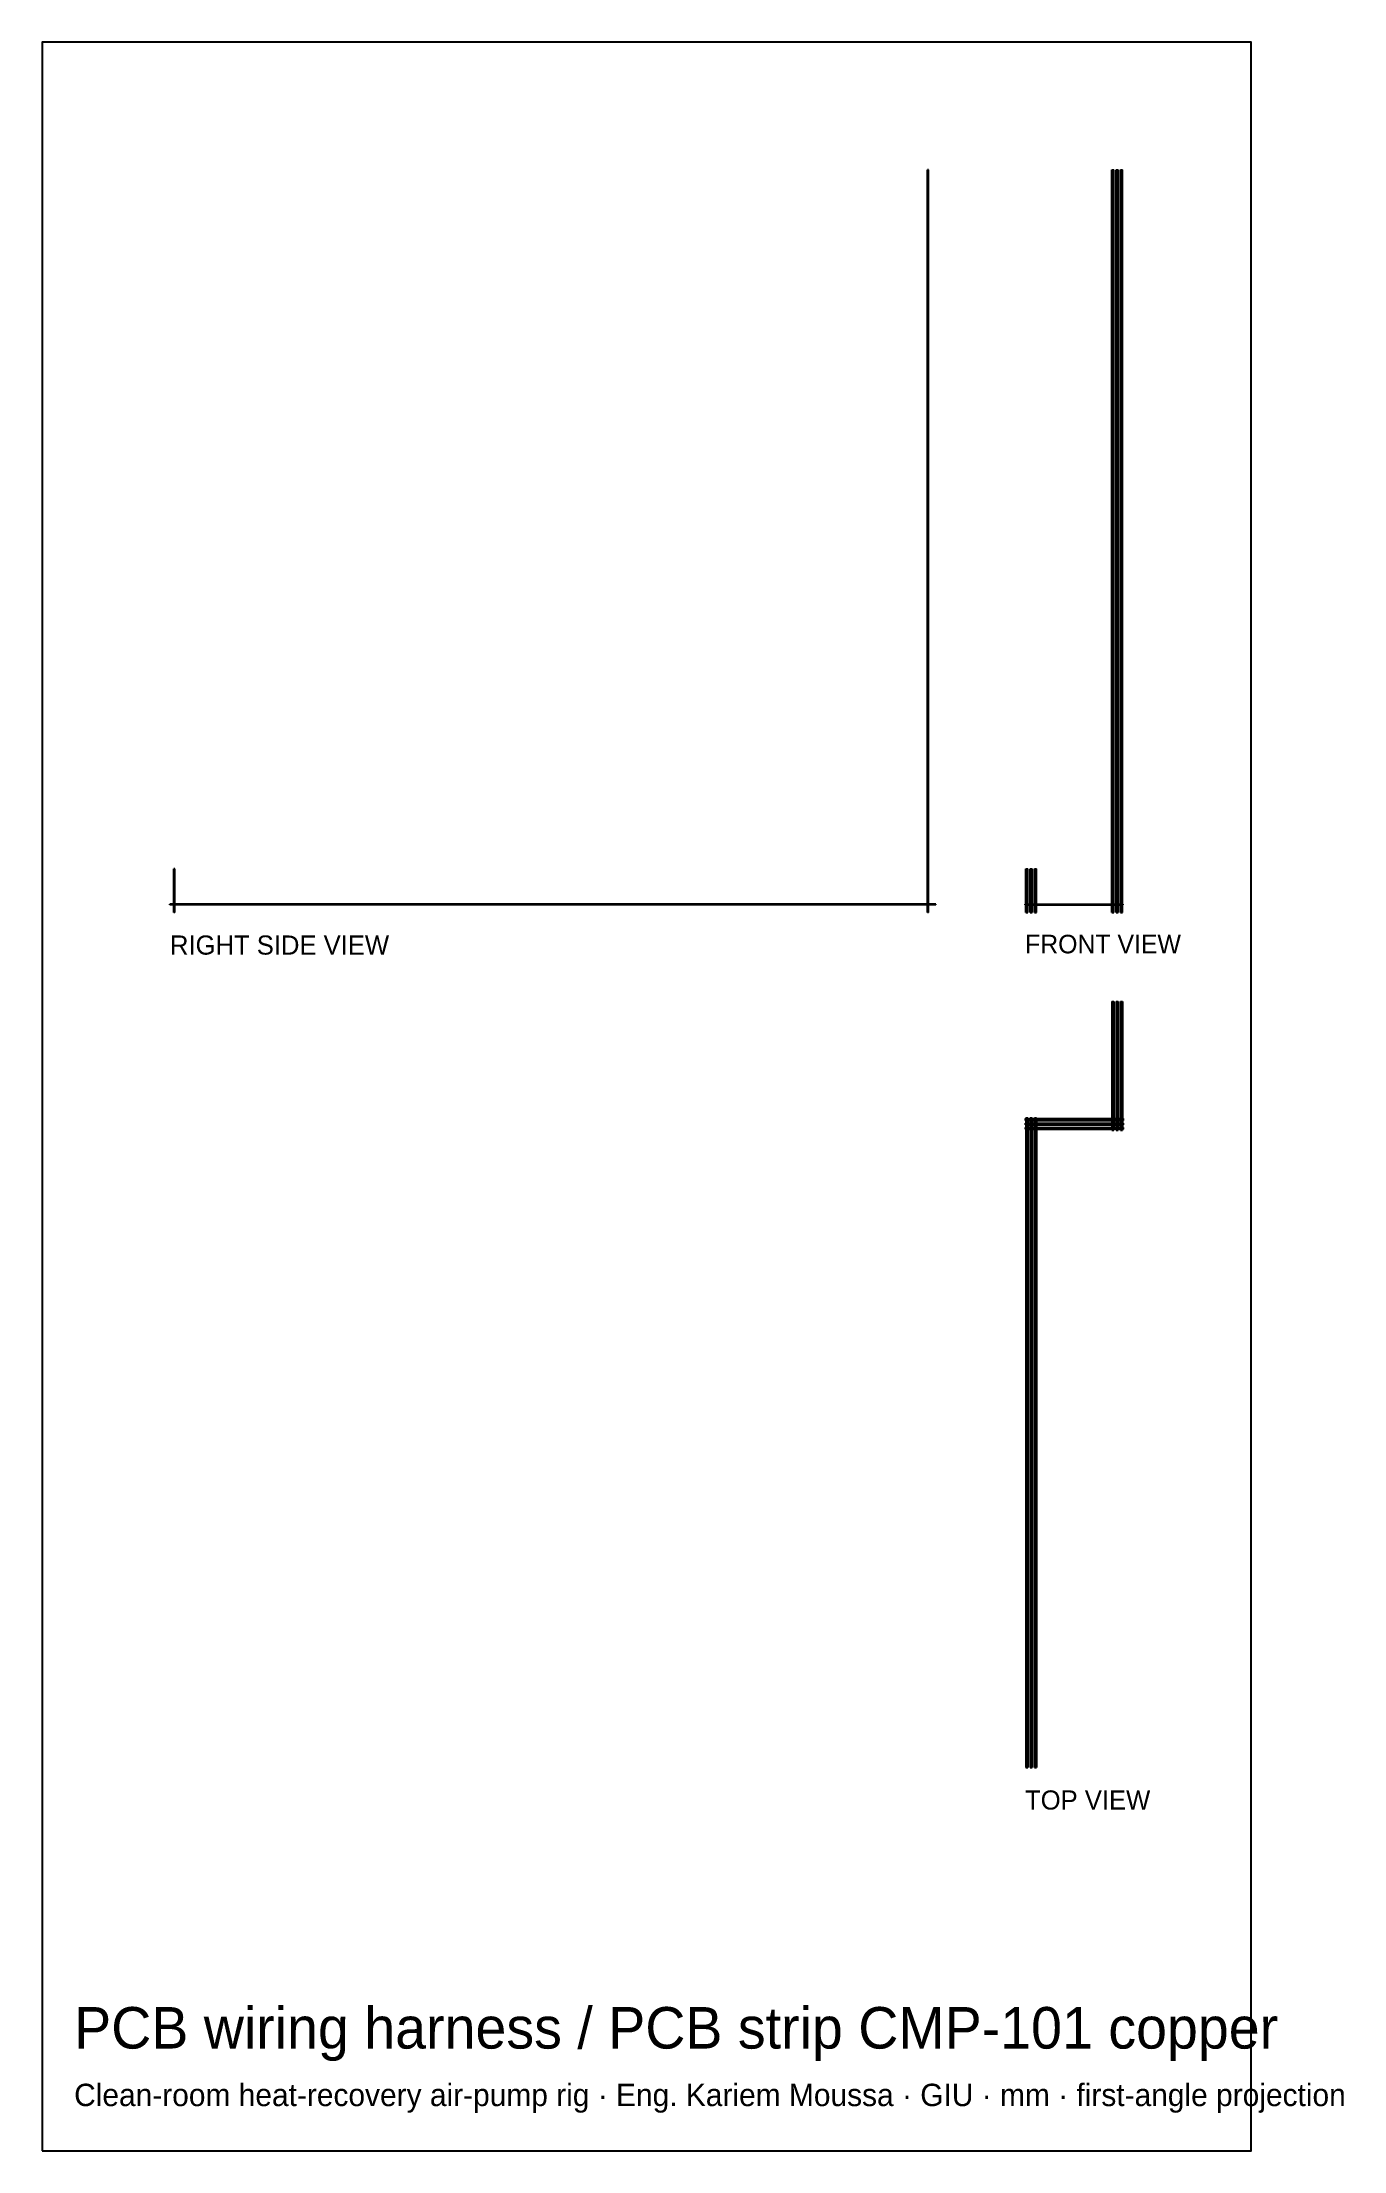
# Model space of a CAD drawing. Header units: millimetres. Extents: x -637 to -161, y -448 to 323.
import ezdxf

# ---------------------------------------------------------------- set-up
doc = ezdxf.new("R2010")
doc.units = ezdxf.units.MM
for name, color, linetype in [('BORDER', 7, 'Continuous'), ('HIDDEN', 8, 'Continuous'), ('TEXT', 5, 'Continuous'), ('VISIBLE', 7, 'Continuous')]:
    doc.layers.add(name, color=color, linetype=linetype)

msp = doc.modelspace()

# ---------------------------------------------------------------- linework, layer by layer
at = {"layer": 'BORDER'}
msp.add_lwpolyline([(-637.1522, -447.9814), (-195.2254, -447.9814), (-195.2254, 322.9746), (-637.1522, 322.9746)], close=True, dxfattribs=at)
at = {"layer": 'HIDDEN'}
for points in [[(-313.1776, 276.25), (-313.5276, 276.25)], [(-313.5276, 4.77), (-313.5276, 276.25)], [(-313.1776, 276.25), (-313.5276, 276.25)], [(-313.5276, 4.77), (-313.5276, 276.25)], [(-313.1776, 276.25), (-313.5276, 276.25)], [(-313.5276, 4.77), (-313.5276, 276.25)], [(-313.1776, 276.25), (-313.5276, 276.25)], [(-313.5276, 4.77), (-313.5276, 276.25)], [(-313.1776, 276.25), (-313.5276, 276.25)], [(-313.5276, 4.77), (-313.5276, 276.25)], [(-313.1776, 4.77), (-313.1776, 276.25)], [(-313.1776, 4.77), (-313.1776, 276.25)], [(-313.1776, 4.77), (-313.1776, 276.25)], [(-313.1776, 4.77), (-313.1776, 276.25)], [(-313.1776, 4.77), (-313.1776, 276.25)], [(-246.15, 276.25), (-245.45, 276.25)], [(-246.15, 4.77), (-246.15, 276.25)], [(-245.45, 4.77), (-245.45, 276.25)], [(-244.55, 276.25), (-243.85, 276.25)], [(-244.55, 4.77), (-244.55, 276.25)], [(-243.85, 4.77), (-243.85, 276.25)], [(-242.95, 276.25), (-242.25, 276.25)], [(-242.95, 4.77), (-242.95, 276.25)], [(-242.25, 4.77), (-242.25, 276.25)], [(-588.6776, 20.7), (-589.0276, 20.7)], [(-589.0276, 4.77), (-589.0276, 20.7)], [(-588.6776, 20.7), (-589.0276, 20.7)], [(-589.0276, 4.77), (-589.0276, 20.7)], [(-588.6776, 20.7), (-589.0276, 20.7)], [(-589.0276, 4.77), (-589.0276, 20.7)], [(-588.6776, 20.7), (-589.0276, 20.7)], [(-589.0276, 4.77), (-589.0276, 20.7)], [(-588.6776, 20.7), (-589.0276, 20.7)], [(-589.0276, 4.77), (-589.0276, 20.7)], [(-588.6776, 4.77), (-588.6776, 20.7)], [(-588.6776, 4.77), (-588.6776, 20.7)], [(-588.6776, 4.77), (-588.6776, 20.7)], [(-588.6776, 4.77), (-588.6776, 20.7)], [(-588.6776, 4.77), (-588.6776, 20.7)], [(-277.55, 20.7), (-276.85, 20.7)], [(-277.55, 4.77), (-277.55, 20.7)], [(-276.85, 4.77), (-276.85, 20.7)], [(-275.95, 20.7), (-275.25, 20.7)], [(-275.95, 4.77), (-275.95, 20.7)], [(-275.25, 4.77), (-275.25, 20.7)], [(-274.35, 20.7), (-273.65, 20.7)], [(-274.35, 4.77), (-274.35, 20.7)], [(-273.65, 4.77), (-273.65, 20.7)], [(-352.9276, 7.87), (-590.4276, 7.87)], [(-590.4276, 7.52), (-590.4276, 7.87)], [(-352.9276, 7.87), (-590.4276, 7.87)], [(-590.4276, 7.52), (-590.4276, 7.87)], [(-352.9276, 7.87), (-590.4276, 7.87)], [(-590.4276, 7.52), (-590.4276, 7.87)], [(-352.9276, 7.87), (-590.4276, 7.87)], [(-590.4276, 7.52), (-590.4276, 7.87)], [(-352.9276, 7.87), (-590.4276, 7.87)], [(-590.4276, 7.52), (-590.4276, 7.87)], [(-310.4276, 7.87), (-357.4276, 7.87)], [(-357.4276, 7.52), (-357.4276, 7.87)], [(-310.4276, 7.87), (-357.4276, 7.87)], [(-357.4276, 7.52), (-357.4276, 7.87)], [(-310.4276, 7.87), (-357.4276, 7.87)], [(-357.4276, 7.52), (-357.4276, 7.87)], [(-310.4276, 7.87), (-357.4276, 7.87)], [(-357.4276, 7.52), (-357.4276, 7.87)], [(-310.4276, 7.87), (-357.4276, 7.87)], [(-357.4276, 7.52), (-357.4276, 7.87)], [(-352.9276, 7.87), (-357.4276, 7.87)], [(-356.4276, 7.87), (-357.1276, 7.87)], [(-357.1276, 7.52), (-357.1276, 7.87)], [(-356.4276, 7.52), (-356.4276, 7.87)], [(-354.8276, 7.87), (-355.5276, 7.87)], [(-355.5276, 7.52), (-355.5276, 7.87)], [(-354.8276, 7.52), (-354.8276, 7.87)], [(-353.2276, 7.87), (-353.9276, 7.87)], [(-353.9276, 7.52), (-353.9276, 7.87)], [(-353.2276, 7.52), (-353.2276, 7.87)], [(-352.9276, 7.52), (-352.9276, 7.87)], [(-352.9276, 7.52), (-352.9276, 7.87)], [(-352.9276, 7.52), (-352.9276, 7.87)], [(-352.9276, 7.52), (-352.9276, 7.87)], [(-352.9276, 7.52), (-352.9276, 7.87)], [(-352.9276, 7.52), (-352.9276, 7.87)], [(-310.4276, 7.52), (-310.4276, 7.87)], [(-310.4276, 7.52), (-310.4276, 7.87)], [(-310.4276, 7.52), (-310.4276, 7.87)], [(-310.4276, 7.52), (-310.4276, 7.87)], [(-310.4276, 7.52), (-310.4276, 7.87)], [(-277.85, 7.87), (-241.95, 7.87)], [(-277.85, 7.87), (-241.95, 7.87)], [(-277.85, 7.52), (-277.85, 7.87)], [(-277.85, 7.52), (-277.85, 7.87)], [(-277.85, 7.87), (-241.95, 7.87)], [(-277.85, 7.87), (-241.95, 7.87)], [(-277.85, 7.52), (-277.85, 7.87)], [(-277.85, 7.52), (-277.85, 7.87)], [(-277.85, 7.87), (-241.95, 7.87)], [(-277.85, 7.52), (-277.85, 7.87)], [(-277.55, 7.87), (-276.85, 7.87)], [(-277.55, 7.87), (-276.85, 7.87)], [(-277.55, 7.52), (-277.55, 7.87)], [(-276.85, 7.52), (-276.85, 7.87)], [(-275.95, 7.87), (-275.25, 7.87)], [(-275.95, 7.87), (-275.25, 7.87)], [(-275.95, 7.52), (-275.95, 7.87)], [(-275.25, 7.52), (-275.25, 7.87)], [(-274.35, 7.87), (-273.65, 7.87)], [(-274.35, 7.87), (-273.65, 7.87)], [(-274.35, 7.52), (-274.35, 7.87)], [(-273.65, 7.52), (-273.65, 7.87)], [(-246.15, 7.52), (-246.15, 7.87)], [(-246.15, 7.87), (-245.45, 7.87)], [(-246.15, 7.52), (-246.15, 7.87)], [(-245.45, 7.52), (-245.45, 7.87)], [(-245.45, 7.52), (-245.45, 7.87)], [(-244.55, 7.52), (-244.55, 7.87)], [(-244.55, 7.87), (-243.85, 7.87)], [(-244.55, 7.52), (-244.55, 7.87)], [(-243.85, 7.52), (-243.85, 7.87)], [(-243.85, 7.52), (-243.85, 7.87)], [(-242.95, 7.52), (-242.95, 7.87)], [(-242.95, 7.87), (-242.25, 7.87)], [(-242.95, 7.52), (-242.95, 7.87)], [(-242.25, 7.52), (-242.25, 7.87)], [(-242.25, 7.52), (-242.25, 7.87)], [(-241.95, 7.52), (-241.95, 7.87)], [(-241.95, 7.52), (-241.95, 7.87)], [(-241.95, 7.52), (-241.95, 7.87)], [(-241.95, 7.52), (-241.95, 7.87)], [(-241.95, 7.52), (-241.95, 7.87)], [(-352.9276, 7.52), (-590.4276, 7.52)], [(-352.9276, 7.52), (-590.4276, 7.52)], [(-352.9276, 7.52), (-590.4276, 7.52)], [(-352.9276, 7.52), (-590.4276, 7.52)], [(-352.9276, 7.52), (-590.4276, 7.52)], [(-588.6776, 4.77), (-589.0276, 4.77)], [(-588.6776, 4.77), (-589.0276, 4.77)], [(-588.6776, 4.77), (-589.0276, 4.77)], [(-588.6776, 4.77), (-589.0276, 4.77)], [(-588.6776, 4.77), (-589.0276, 4.77)], [(-310.4276, 7.52), (-357.4276, 7.52)], [(-310.4276, 7.52), (-357.4276, 7.52)], [(-310.4276, 7.52), (-357.4276, 7.52)], [(-310.4276, 7.52), (-357.4276, 7.52)], [(-310.4276, 7.52), (-357.4276, 7.52)], [(-352.9276, 7.52), (-357.4276, 7.52)], [(-356.4276, 7.52), (-357.1276, 7.52)], [(-354.8276, 7.52), (-355.5276, 7.52)], [(-353.2276, 7.52), (-353.9276, 7.52)], [(-313.1776, 4.77), (-313.5276, 4.77)], [(-313.1776, 4.77), (-313.5276, 4.77)], [(-313.1776, 4.77), (-313.5276, 4.77)], [(-313.1776, 4.77), (-313.5276, 4.77)], [(-313.1776, 4.77), (-313.5276, 4.77)], [(-277.85, 7.52), (-241.95, 7.52)], [(-277.85, 7.52), (-241.95, 7.52)], [(-277.85, 7.52), (-241.95, 7.52)], [(-277.85, 7.52), (-241.95, 7.52)], [(-277.85, 7.52), (-241.95, 7.52)], [(-277.55, 7.52), (-276.85, 7.52)], [(-277.55, 7.52), (-276.85, 7.52)], [(-277.55, 4.77), (-276.85, 4.77)], [(-275.95, 7.52), (-275.25, 7.52)], [(-275.95, 7.52), (-275.25, 7.52)], [(-275.95, 4.77), (-275.25, 4.77)], [(-274.35, 7.52), (-273.65, 7.52)], [(-274.35, 7.52), (-273.65, 7.52)], [(-274.35, 4.77), (-273.65, 4.77)], [(-246.15, 7.52), (-245.45, 7.52)], [(-246.15, 4.77), (-245.45, 4.77)], [(-244.55, 7.52), (-243.85, 7.52)], [(-244.55, 4.77), (-243.85, 4.77)], [(-242.95, 7.52), (-242.25, 7.52)], [(-242.95, 4.77), (-242.25, 4.77)], [(-246.15, -27.8076), (-245.45, -27.8076)], [(-246.15, -27.8076), (-246.15, -74.8076)], [(-246.15, -30.5576), (-245.45, -30.5576)], [(-246.15, -30.5576), (-246.15, -30.9076)], [(-245.45, -27.8076), (-245.45, -74.8076)], [(-245.45, -30.5576), (-245.45, -30.9076)], [(-244.55, -27.8076), (-243.85, -27.8076)], [(-244.55, -27.8076), (-244.55, -74.8076)], [(-244.55, -30.5576), (-243.85, -30.5576)], [(-244.55, -30.5576), (-244.55, -30.9076)], [(-243.85, -27.8076), (-243.85, -74.8076)], [(-243.85, -30.5576), (-243.85, -30.9076)], [(-242.95, -27.8076), (-242.25, -27.8076)], [(-242.95, -27.8076), (-242.95, -74.8076)], [(-242.95, -30.5576), (-242.25, -30.5576)], [(-242.95, -30.5576), (-242.95, -30.9076)], [(-242.25, -27.8076), (-242.25, -74.8076)], [(-242.25, -30.5576), (-242.25, -30.9076)], [(-246.15, -30.9076), (-245.45, -30.9076)], [(-244.55, -30.9076), (-243.85, -30.9076)], [(-242.95, -30.9076), (-242.25, -30.9076)], [(-277.85, -70.6076), (-241.95, -70.6076)], [(-277.85, -70.6076), (-277.85, -71.3076)], [(-277.85, -71.3076), (-241.95, -71.3076)], [(-277.85, -72.2076), (-241.95, -72.2076)], [(-277.85, -72.2076), (-277.85, -72.9076)], [(-277.85, -72.9076), (-241.95, -72.9076)], [(-277.85, -73.8076), (-241.95, -73.8076)], [(-277.85, -73.8076), (-277.85, -74.5076)], [(-277.85, -74.5076), (-241.95, -74.5076)], [(-277.55, -70.3076), (-276.85, -70.3076)], [(-277.55, -70.3076), (-277.55, -307.8076)], [(-276.85, -70.3076), (-276.85, -307.8076)], [(-275.95, -70.3076), (-275.25, -70.3076)], [(-275.95, -70.3076), (-275.95, -307.8076)], [(-275.25, -70.3076), (-275.25, -307.8076)], [(-274.35, -70.3076), (-273.65, -70.3076)], [(-274.35, -70.3076), (-274.35, -307.8076)], [(-273.65, -70.3076), (-273.65, -307.8076)], [(-246.15, -74.8076), (-245.45, -74.8076)], [(-244.55, -74.8076), (-243.85, -74.8076)], [(-242.95, -74.8076), (-242.25, -74.8076)], [(-241.95, -70.6076), (-241.95, -71.3076)], [(-241.95, -72.2076), (-241.95, -72.9076)], [(-241.95, -73.8076), (-241.95, -74.5076)], [(-277.55, -306.0576), (-276.85, -306.0576)], [(-277.55, -306.0576), (-277.55, -306.4076)], [(-277.55, -306.4076), (-276.85, -306.4076)], [(-277.55, -307.8076), (-276.85, -307.8076)], [(-276.85, -306.0576), (-276.85, -306.4076)], [(-275.95, -306.0576), (-275.25, -306.0576)], [(-275.95, -306.0576), (-275.95, -306.4076)], [(-275.95, -306.4076), (-275.25, -306.4076)], [(-275.95, -307.8076), (-275.25, -307.8076)], [(-275.25, -306.0576), (-275.25, -306.4076)], [(-274.35, -306.0576), (-273.65, -306.0576)], [(-274.35, -306.0576), (-274.35, -306.4076)], [(-274.35, -306.4076), (-273.65, -306.4076)], [(-274.35, -307.8076), (-273.65, -307.8076)], [(-273.65, -306.0576), (-273.65, -306.4076)]]:
    msp.add_lwpolyline(points, dxfattribs=at)
at = {"layer": 'VISIBLE'}
for points in [[(-313.1776, 276.25), (-313.5276, 276.25)], [(-313.5276, 4.77), (-313.5276, 276.25)], [(-313.1776, 4.77), (-313.1776, 276.25)], [(-246.15, 276.25), (-245.45, 276.25)], [(-246.15, 7.87), (-246.15, 276.25)], [(-245.45, 7.87), (-245.45, 276.25)], [(-244.55, 276.25), (-243.85, 276.25)], [(-244.55, 7.87), (-244.55, 276.25)], [(-243.85, 7.87), (-243.85, 276.25)], [(-242.95, 276.25), (-242.25, 276.25)], [(-242.95, 7.87), (-242.95, 276.25)], [(-242.25, 7.87), (-242.25, 276.25)], [(-588.6776, 20.7), (-589.0276, 20.7)], [(-589.0276, 4.77), (-589.0276, 20.7)], [(-588.6776, 4.77), (-588.6776, 20.7)], [(-277.55, 20.7), (-276.85, 20.7)], [(-277.55, 4.77), (-277.55, 20.7)], [(-276.85, 4.77), (-276.85, 20.7)], [(-275.95, 20.7), (-275.25, 20.7)], [(-275.95, 4.77), (-275.95, 20.7)], [(-275.25, 4.77), (-275.25, 20.7)], [(-274.35, 20.7), (-273.65, 20.7)], [(-274.35, 4.77), (-274.35, 20.7)], [(-273.65, 4.77), (-273.65, 20.7)], [(-357.4276, 7.87), (-590.4276, 7.87)], [(-590.4276, 7.52), (-590.4276, 7.87)], [(-310.4276, 7.87), (-357.4276, 7.87)], [(-357.4276, 7.52), (-357.4276, 7.87)], [(-356.4276, 7.87), (-357.1276, 7.87)], [(-357.1276, 7.52), (-357.1276, 7.87)], [(-356.4276, 7.52), (-356.4276, 7.87)], [(-354.8276, 7.87), (-355.5276, 7.87)], [(-355.5276, 7.52), (-355.5276, 7.87)], [(-354.8276, 7.52), (-354.8276, 7.87)], [(-353.2276, 7.87), (-353.9276, 7.87)], [(-353.9276, 7.52), (-353.9276, 7.87)], [(-353.2276, 7.52), (-353.2276, 7.87)], [(-310.4276, 7.52), (-310.4276, 7.87)], [(-277.85, 7.87), (-277.55, 7.87)], [(-277.85, 7.52), (-277.85, 7.87)], [(-277.55, 7.87), (-276.85, 7.87)], [(-277.55, 7.52), (-277.55, 7.87)], [(-276.85, 7.87), (-275.95, 7.87)], [(-276.85, 7.52), (-276.85, 7.87)], [(-275.95, 7.87), (-275.25, 7.87)], [(-275.95, 7.52), (-275.95, 7.87)], [(-275.25, 7.87), (-274.35, 7.87)], [(-275.25, 7.52), (-275.25, 7.87)], [(-274.35, 7.87), (-273.65, 7.87)], [(-274.35, 7.52), (-274.35, 7.87)], [(-273.65, 7.87), (-241.95, 7.87)], [(-273.65, 7.52), (-273.65, 7.87)], [(-246.15, 7.87), (-245.45, 7.87)], [(-246.15, 7.52), (-246.15, 7.87)], [(-245.45, 7.52), (-245.45, 7.87)], [(-244.55, 7.87), (-243.85, 7.87)], [(-244.55, 7.52), (-244.55, 7.87)], [(-243.85, 7.52), (-243.85, 7.87)], [(-242.95, 7.87), (-242.25, 7.87)], [(-242.95, 7.52), (-242.95, 7.87)], [(-242.25, 7.52), (-242.25, 7.87)], [(-241.95, 7.52), (-241.95, 7.87)], [(-357.4276, 7.52), (-590.4276, 7.52)], [(-588.6776, 4.77), (-589.0276, 4.77)], [(-310.4276, 7.52), (-357.4276, 7.52)], [(-356.4276, 7.52), (-357.1276, 7.52)], [(-354.8276, 7.52), (-355.5276, 7.52)], [(-353.2276, 7.52), (-353.9276, 7.52)], [(-313.1776, 4.77), (-313.5276, 4.77)], [(-277.85, 7.52), (-277.55, 7.52)], [(-277.55, 7.52), (-276.85, 7.52)], [(-277.55, 4.77), (-276.85, 4.77)], [(-276.85, 7.52), (-275.95, 7.52)], [(-275.95, 7.52), (-275.25, 7.52)], [(-275.95, 4.77), (-275.25, 4.77)], [(-275.25, 7.52), (-274.35, 7.52)], [(-274.35, 7.52), (-273.65, 7.52)], [(-274.35, 4.77), (-273.65, 4.77)], [(-273.65, 7.52), (-241.95, 7.52)], [(-246.15, 4.77), (-246.15, 7.52)], [(-246.15, 7.52), (-245.45, 7.52)], [(-246.15, 4.77), (-245.45, 4.77)], [(-245.45, 4.77), (-245.45, 7.52)], [(-244.55, 4.77), (-244.55, 7.52)], [(-244.55, 7.52), (-243.85, 7.52)], [(-244.55, 4.77), (-243.85, 4.77)], [(-243.85, 4.77), (-243.85, 7.52)], [(-242.95, 4.77), (-242.95, 7.52)], [(-242.95, 7.52), (-242.25, 7.52)], [(-242.95, 4.77), (-242.25, 4.77)], [(-242.25, 4.77), (-242.25, 7.52)], [(-246.15, -27.8076), (-245.45, -27.8076)], [(-246.15, -27.8076), (-246.15, -74.8076)], [(-246.15, -30.5576), (-245.45, -30.5576)], [(-246.15, -30.5576), (-246.15, -30.9076)], [(-245.45, -27.8076), (-245.45, -74.8076)], [(-245.45, -30.5576), (-245.45, -30.9076)], [(-244.55, -27.8076), (-243.85, -27.8076)], [(-244.55, -27.8076), (-244.55, -74.8076)], [(-244.55, -30.5576), (-243.85, -30.5576)], [(-244.55, -30.5576), (-244.55, -30.9076)], [(-243.85, -27.8076), (-243.85, -74.8076)], [(-243.85, -30.5576), (-243.85, -30.9076)], [(-242.95, -27.8076), (-242.25, -27.8076)], [(-242.95, -27.8076), (-242.95, -74.8076)], [(-242.95, -30.5576), (-242.25, -30.5576)], [(-242.95, -30.5576), (-242.95, -30.9076)], [(-242.25, -27.8076), (-242.25, -74.8076)], [(-242.25, -30.5576), (-242.25, -30.9076)], [(-246.15, -30.9076), (-245.45, -30.9076)], [(-244.55, -30.9076), (-243.85, -30.9076)], [(-242.95, -30.9076), (-242.25, -30.9076)], [(-277.85, -70.6076), (-241.95, -70.6076)], [(-277.85, -70.6076), (-277.85, -71.3076)], [(-277.85, -71.3076), (-241.95, -71.3076)], [(-277.85, -72.2076), (-241.95, -72.2076)], [(-277.85, -72.2076), (-277.85, -72.9076)], [(-277.85, -72.9076), (-241.95, -72.9076)], [(-277.85, -73.8076), (-241.95, -73.8076)], [(-277.85, -73.8076), (-277.85, -74.5076)], [(-277.85, -74.5076), (-241.95, -74.5076)], [(-277.55, -70.3076), (-276.85, -70.3076)], [(-277.55, -70.3076), (-277.55, -307.8076)], [(-276.85, -70.3076), (-276.85, -307.8076)], [(-275.95, -70.3076), (-275.25, -70.3076)], [(-275.95, -70.3076), (-275.95, -307.8076)], [(-275.25, -70.3076), (-275.25, -307.8076)], [(-274.35, -70.3076), (-273.65, -70.3076)], [(-274.35, -70.3076), (-274.35, -307.8076)], [(-273.65, -70.3076), (-273.65, -307.8076)], [(-246.15, -74.8076), (-245.45, -74.8076)], [(-244.55, -74.8076), (-243.85, -74.8076)], [(-242.95, -74.8076), (-242.25, -74.8076)], [(-241.95, -70.6076), (-241.95, -71.3076)], [(-241.95, -72.2076), (-241.95, -72.9076)], [(-241.95, -73.8076), (-241.95, -74.5076)], [(-277.55, -306.0576), (-276.85, -306.0576)], [(-277.55, -306.0576), (-277.55, -306.4076)], [(-277.55, -306.4076), (-276.85, -306.4076)], [(-277.55, -307.8076), (-276.85, -307.8076)], [(-276.85, -306.0576), (-276.85, -306.4076)], [(-275.95, -306.0576), (-275.25, -306.0576)], [(-275.95, -306.0576), (-275.95, -306.4076)], [(-275.95, -306.4076), (-275.25, -306.4076)], [(-275.95, -307.8076), (-275.25, -307.8076)], [(-275.25, -306.0576), (-275.25, -306.4076)], [(-274.35, -306.0576), (-273.65, -306.0576)], [(-274.35, -306.0576), (-274.35, -306.4076)], [(-274.35, -306.4076), (-273.65, -306.4076)], [(-274.35, -307.8076), (-273.65, -307.8076)], [(-273.65, -306.0576), (-273.65, -306.4076)]]:
    msp.add_lwpolyline(points, dxfattribs=at)

# ---------------------------------------------------------------- texts
at = {"layer": 'TEXT'}
for s, height, p in [('RIGHT SIDE VIEW', 7, (-590.4276, -10.63)), ('FRONT VIEW', 6.787, (-277.85, -10.1614)), ('TOP VIEW', 7, (-277.85, -323.2076)), ('PCB wiring harness / PCB strip CMP-101 copper', 15.185498, (-625.4711, -410.6017)), ('Clean-room heat-recovery air-pump rig · Eng. Kariem Moussa · GIU · mm · first-angle projection', 8.176806, (-625.4711, -431.6278))]:
    msp.add_text(s, height=height, dxfattribs=at).set_placement(p)

doc.saveas('drawing.dxf')
